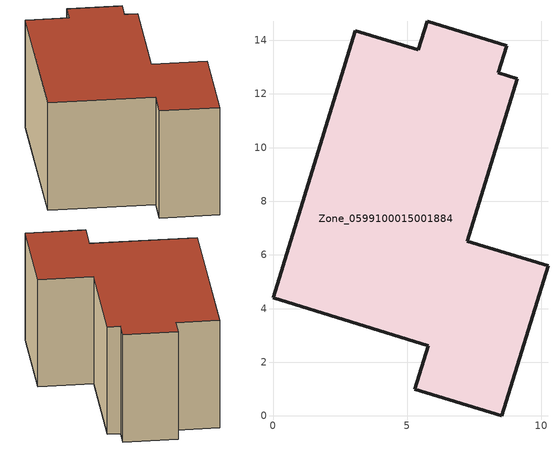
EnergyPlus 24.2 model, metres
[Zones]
Zone_0599100015001884
 floor ground (C_G): 7.24,6.52 10.25,5.59 8.52,0 5.29,1 5.79,2.62 0,4.41 3.07,14.36 5.41,13.64 5.74,14.72 8.71,13.8 8.39,12.79 9.11,12.57 z0.76
 wall outside (C_F): 8.39,12.79 8.71,13.8 5.74,14.72 5.41,13.64 3.07,14.36 0,4.41 5.79,2.62 5.29,1 8.52,0 10.25,5.59 7.24,6.52 9.11,12.57 8.39,12.79 z0.76:7.43
 roof outside (C_R): 7.24,6.52 9.11,12.57 8.39,12.79 8.71,13.8 5.74,14.72 5.41,13.64 3.07,14.36 0,4.41 5.79,2.62 5.29,1 8.52,0 10.25,5.59 z7.43
[BUILDING]
Pand.0599100015001884: North Axis=0; Terrain=City; Loads Convergence Tolerance Value=0.04; Temperature Convergence Tolerance Value=0.4; Solar Distribution=FullExterior; Maximum Number of Warmup Days=25; Minimum Number of Warmup Days=1
[Site:Location]
Rotterdam.The.Hague.AP_ZH_NLD Design_Conditions: Latitude=51.96; Longitude=4.45; Time Zone=1; Elevation=-4.5
[SITE:GROUNDTEMPERATURE:BUILDINGSURFACE]
18, 18, 18, 18, 18, 18, 18, 18, 18, 18, 18, 18
[MATERIAL] Thermal Absorptance=0.9; Solar Absorptance=0.7; Visible Absorptance=0.7
Name | Roughness | Thickness | Conductivity | Density | Specific Heat
G.D.1975-1991 | MediumSmooth | 0.15 | 0.288461 | 540 | 1210
F.D.1975-1991 | Rough | 0.3 | 0.230769 | 1920 | 840
R.D.1975-1991 | MediumRough | 0.2 | 0.153846 | 1500 | 1000
[CONSTRUCTION]
C_G: G.D.1975-1991
C_F: F.D.1975-1991
C_R: R.D.1975-1991
[ZONE]
Zone_0599100015001884: Type=1; Multiplier=1; Ceiling Height=Autocalculate; Volume=Autocalculate; Floor Area=autocalculate; Part of Total Floor Area=Yes
[ZONEINFILTRATION:DESIGNFLOWRATE]
Infil_Zone_0599100015001884: Zone or ZoneList or Space or SpaceList=Zone_0599100015001884; Schedule=AlwaysOn; Design Flow Rate Calculation Method=Flow/Area; Flow Rate per Floor Area=0.0042; Constant Term Coefficient=1; Temperature Term Coefficient=0; Velocity Term Coefficient=0; Velocity Squared Term Coefficient=0
[HVACTEMPLATE:ZONE:IDEALLOADSAIRSYSTEM]
Zone_0599100015001884: Maximum Heating Supply Air Temperature=50; Minimum Cooling Supply Air Temperature=13; Maximum Heating Supply Air Humidity Ratio=0.0156; Minimum Cooling Supply Air Humidity Ratio=0.0077; Heating Limit=NoLimit; Cooling Limit=NoLimit; Dehumidification Control Type=ConstantSensibleHeatRatio; Cooling Sensible Heat Ratio=0.7; Dehumidification Setpoint=60; Humidification Control Type=None; Humidification Setpoint=30; Outdoor Air Method=None; Outdoor Air Flow Rate per Person=0.00944; Outdoor Air Flow Rate per Zone Floor Area=0; Outdoor Air Flow Rate per Zone=0; Demand Controlled Ventilation Type=None; Outdoor Air Economizer Type=NoEconomizer; Heat Recovery Type=None; Sensible Heat Recovery Effectiveness=0.7; Latent Heat Recovery Effectiveness=0.65
[ZONECONTROL:THERMOSTAT]
ThermostatControl_Zone_0599100015001884: Zone or ZoneList=Zone_0599100015001884; Control Type Schedule=DualSetpointControlType; Control 1=Thermostat_Zone_0599100015001884; Temperature Difference Between Cutout And Setpoint=0
[THERMOSTATSETPOINT:DUALSETPOINT]
Thermostat_Zone_0599100015001884: Heating Setpoint Temperature Schedule=HeatingSetpoint_Zone_0599100015001884; Cooling Setpoint Temperature Schedule=CoolingSetpoint_Zone_0599100015001884
[SCHEDULE:COMPACT]
HeatingSetpoint_Zone_0599100015001884: Through: 12/31, For: AllDays, Until: 24:00, 21
CoolingSetpoint_Zone_0599100015001884: Through: 12/31, For: AllDays, Until: 24:00, 24
DualSetpointControlType: Through: 12/31, For: AllDays, Until: 24:00, 4
AlwaysOn: Through: 12/31, For: AllDays, Until: 24:00, 1
